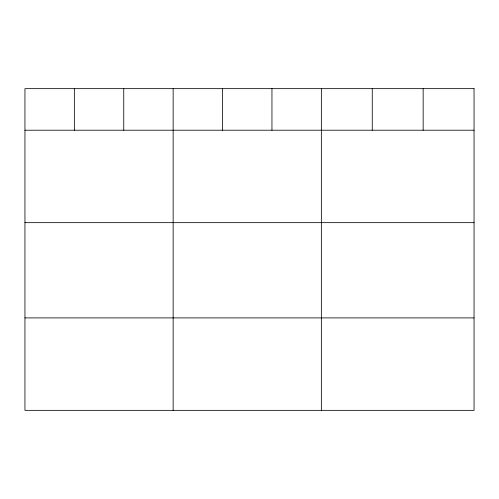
<?xml version="1.0" encoding="UTF-8"?>
<svg xmlns="http://www.w3.org/2000/svg" width="499" height="499" viewBox="0 0 499 499"><rect width="100%" height="100%" fill="white"/><g stroke="black" fill="none" stroke-linecap="round" stroke-linejoin="round"><path stroke-width="0.75" d="M24.95 130.214L474.05 130.214M24.95 222.66L474.05 222.66M24.95 317.9L474.05 317.9M423.152 88.654L423.152 130.214M372.254 88.654L372.254 130.214M321.356 88.654L321.356 410.346M271.955 88.654L271.955 130.214M222.554 88.654L222.554 130.214M173.153 88.654L173.153 410.346M123.752 88.654L123.752 130.214M74.351 88.654L74.351 130.214M474.05 88.654L24.95 88.654L24.95 410.346L474.05 410.346L474.05 88.654"/></g></svg>
